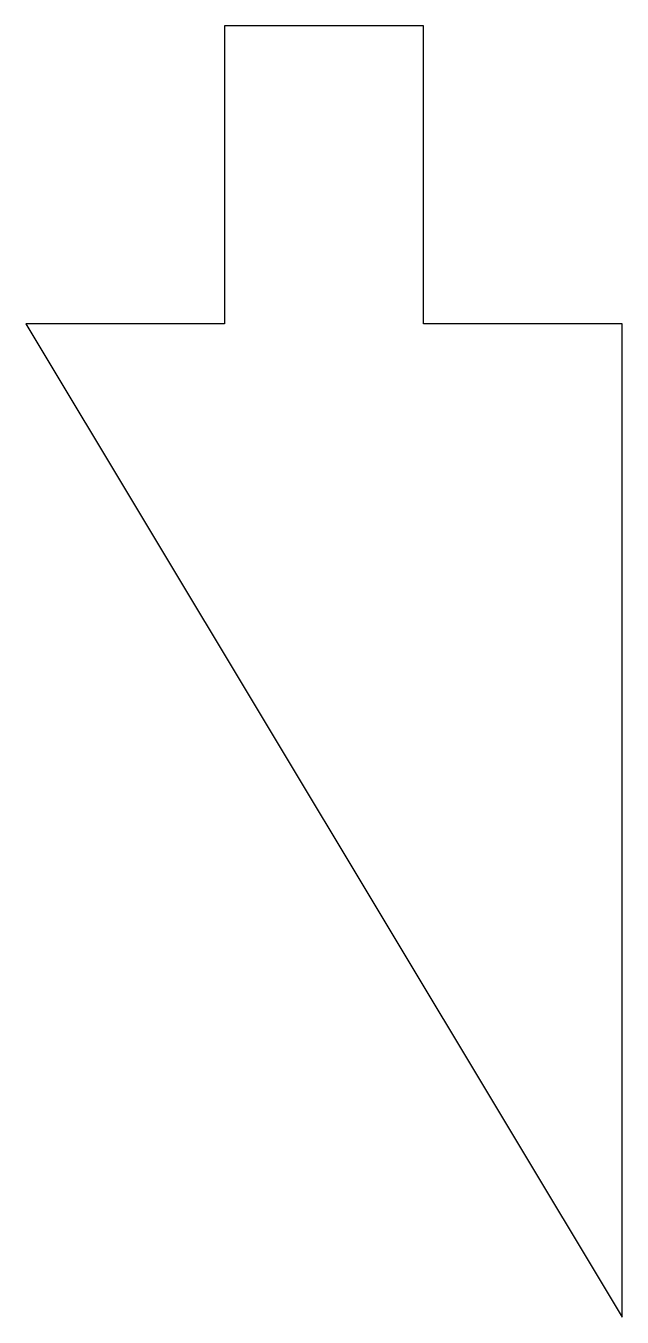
# Model space of a CAD drawing. Header units: millimetres. Extents: x 67.8 to 73.8, y -18.5 to -5.5.
import ezdxf

# ---------------------------------------------------------------- set-up
doc = ezdxf.new("R2010")
doc.units = ezdxf.units.MM
doc.layers.get('0').update_dxf_attribs({"linetype": 'CONTINUOUS'})

msp = doc.modelspace()

# ---------------------------------------------------------------- linework, layer by layer
msp.add_lwpolyline([(69.816, -5.492), (69.816, -8.492), (67.816, -8.492), (73.816, -18.492), (73.816, -8.492), (71.816, -8.492), (71.816, -5.492)], close=True)

doc.saveas('drawing.dxf')
